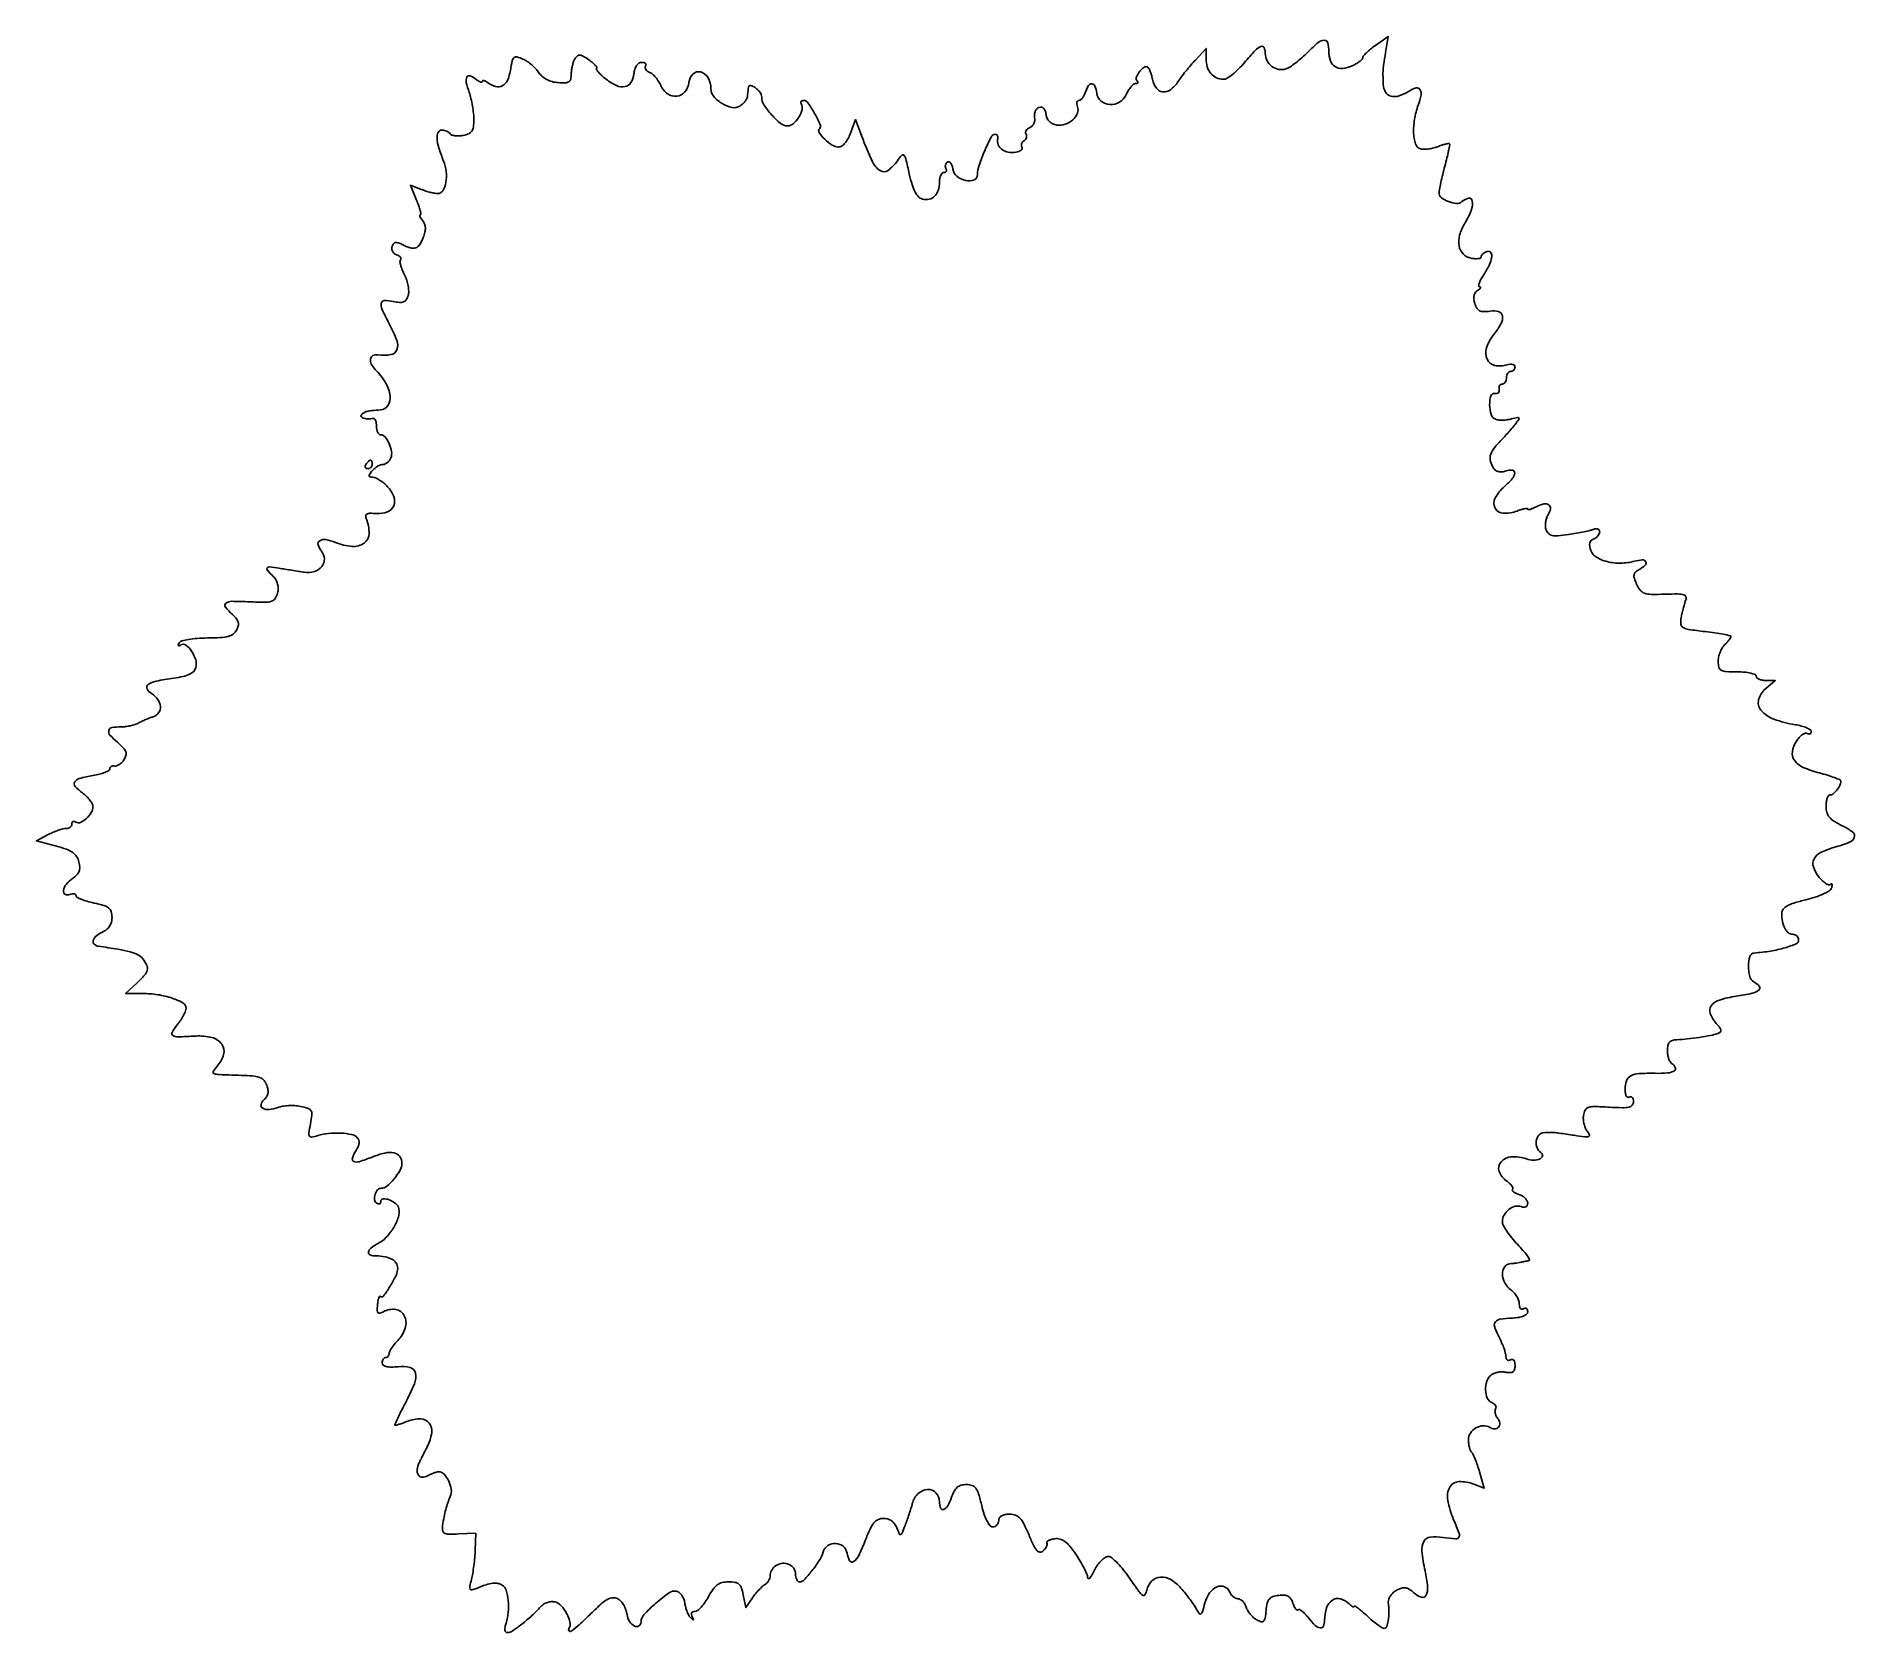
# Model space of a CAD drawing. Extents: x 0 to 429, y 0 to 377.
import ezdxf

# ---------------------------------------------------------------- set-up
doc = ezdxf.new("R2010")
doc.units = 0

msp = doc.modelspace()

# ---------------------------------------------------------------- linework, layer by layer
for points in [[(300.103466, 373.461337, -0.018034), (298.690136, 372.116476, -0.018254), (297.189106, 370.882629, -0.018386), (295.807555, 369.907252, -0.067764), (294.843909, 369.450459, -0.123239), (293.132203, 369.344042, -0.116901), (291.534124, 370.049848, -0.115035), (290.404654, 371.409759, -0.11653), (290, 373.122445, 0.107819), (289.702382, 374.486571, 0.408563), (288.965036, 374.768704, 0.102999), (287.617501, 373.815688, 0.011538), (285.108977, 370.994979, -0.022244), (283.689039, 369.465543, -0.027193), (282.226742, 368.173525, -0.027452), (280.909734, 367.244409, -0.140795), (280.058977, 367, -0.109302), (278.446546, 367.356745, -0.109958), (277.139122, 368.360001, -0.099627), (276.291716, 369.916171, -0.075153), (276, 371.846023), (276, 374.292045), (273.463463, 371.555076, 0.010664), (272.376911, 370.331323, 0.007557), (271.208357, 368.914432, 0.007632), (270.132897, 367.526609, 0.015991), (269.348453, 366.409054, -0.084058), (267.610869, 364.535491, -0.190639), (265.784028, 364.013027, -0.216655), (264.260455, 364.895337, -0.105835), (263.35, 367, 0.022663), (263.065429, 368.149346, 0.033896), (262.705187, 369.11875, 0.036238), (262.325598, 369.820229, 0.255967), (261.997445, 370, 0.178613), (261.070166, 369.657835, 0.064227), (260.111204, 368.5981, 0.068215), (259.503974, 367.40571, 0.287609), (259.675343, 366.657991, -0.088704), (259.850381, 366.406723, -0.233665), (259.844492, 366.193285, -0.203772), (259.665141, 366.047633, -0.070125), (259.327182, 366, 0.175883), (258.861974, 365.831132, 0.042819), (258.273203, 365.246353, 0.038697), (257.673436, 364.416561, 0.030253), (257.152061, 363.434393, -0.14689), (255.567977, 361.625435, -0.152445), (253.273498, 361.021629, -0.1694), (251.215019, 361.845851, -0.180226), (250.180449, 363.75, 0.059792), (249.748402, 365.370705, 0.281564), (249.009788, 365.922839, 0.285821), (248.192, 365.513792, 0.060793), (247.5, 364, -0.038374), (247.190676, 363.234551, -0.048581), (246.786954, 362.5875, -0.056749), (246.354715, 362.140219, -0.174005), (245.963997, 362, 0.196205), (245.668358, 361.879343, 0.144002), (245.493692, 361.566924, 0.095233), (245.477554, 361.09038, 0.05264), (245.628512, 360.525699, -0.194037), (245.602317, 358.976113, -0.11114), (244.496999, 357.433024, -0.09809), (242.693589, 356.370823, -0.120023), (240.75166, 356.180232, -0.071011), (239.782633, 356.461877, -0.08798), (239.008528, 356.991637, -0.089059), (238.47039, 357.749438, -0.074762), (238.187695, 358.694706, 0.050453), (237.96831, 359.582839, 0.111543), (237.59648, 360.169174, 0.155753), (237.098535, 360.424905, 0.133747), (236.510348, 360.365597, 0.118134), (236.015876, 360.026158, 0.082784), (235.650478, 359.454629, 0.075728), (235.46693, 358.743164, 0.073021), (235.5, 358, -0.079711), (235.523282, 357.253253, -0.07815), (235.312601, 356.531203, -0.082879), (234.906394, 355.944104, -0.108864), (234.363965, 355.586172, 0.067616), (233.837278, 355.29746, 0.098182), (233.481423, 354.906637, 0.123213), (233.350013, 354.4783, 0.152685), (233.45293, 354.076161, -0.109301), (233.594917, 353.669392, -0.09981), (233.559005, 353.226253, -0.095232), (233.350206, 352.814912, -0.089643), (233, 352.5, 0.077624), (232.643596, 352.194581, 0.090142), (232.419072, 351.809218, 0.100778), (232.359331, 351.405394, 0.125545), (232.472441, 351.044592, -0.395216), (232.313837, 350.258848, -0.12016), (231.076406, 349.765037, -0.075967), (229.264391, 349.785183, -0.118607), (227.83327, 350.388348, -0.062526), (227.287816, 350.906642, -0.063692), (226.891371, 351.54064, -0.070181), (226.696769, 352.189267, -0.119637), (226.745562, 352.75, 0.071293), (226.833811, 353.22791, 0.114801), (226.756633, 353.632812, 0.145388), (226.528865, 353.90012, 0.145091), (226.191913, 354, 0.281802), (225.255208, 353.426528, 0.014968), (223.693367, 350.127369, 0.022184), (222.373582, 346.702858, 0.081049), (222, 344.413341, -0.309054), (221.177342, 343.209535, -0.15112), (219.234979, 343.069723, -0.112368), (217.133116, 344.089997, -0.190785), (216.178506, 345.764831, 0.043318), (215.987162, 346.591003, 0.083058), (215.67391, 347.192839, 0.138042), (215.296934, 347.479895, 0.236789), (214.912194, 347.445733, 0.097532), (214.595484, 347.151854, 0.097578), (214.413919, 346.75988, 0.098291), (214.395331, 346.330759, 0.100565), (214.542705, 345.930902, -0.090666), (214.681645, 345.57557, -0.169366), (214.637945, 345.273452, -0.176081), (214.418448, 345.071817, -0.098926), (214.059017, 345, 0.204088), (213.654261, 344.827607, 0.083694), (213.311086, 344.324375, 0.063898), (213.077795, 343.580448, 0.044093), (213, 342.7, -0.073736), (212.712827, 340.763285, -0.125125), (211.870561, 339.368841, -0.145504), (210.568691, 338.675285, -0.114571), (208.964123, 338.719633, -0.13953), (208.043034, 339.263092, -0.070091), (207.251221, 340.370983, -0.047053), (206.544742, 342.106749, -0.018086), (205.884009, 344.627696, 0.004061), (205.048014, 348.225931, 0.123265), (204.622327, 349.040217, 0.445496), (204.098644, 349.04315, 0.032326), (203.085558, 347.773735, -0.081256), (200.847214, 345.470412, -0.318874), (198.975581, 345.432627, -0.136869), (197.122487, 347.625696, -0.016625), (194.664604, 353.5), (193.145131, 357.5), (191.97474, 354.25, -0.038621), (191.388402, 352.947067, -0.055032), (190.662019, 351.907822, -0.067239), (189.879486, 351.226256, -0.146604), (189.124416, 351, -0.145704), (187.674679, 351.431629, -0.047549), (185.912097, 352.838888, -0.048929), (184.574338, 354.41359, -0.362719), (184.655888, 355.322555, 0.311589), (184.836381, 356.307235, 0.021955), (183.508102, 358.943486, 0.022938), (181.942965, 361.459469, 0.246952), (180.915303, 362, 0.076762), (180.553136, 361.944069, 0.150206), (180.31523, 361.779688, 0.182232), (180.237626, 361.535302, 0.120355), (180.32357, 361.25, -0.195396), (180.529221, 359.853563, -0.077883), (179.770365, 358.034219, -0.076963), (178.478018, 356.513022, -0.180146), (177.100318, 356, -0.172711), (175.492775, 356.572355, -0.03856), (173.350578, 358.613216, -0.039329), (171.530877, 360.987545, -0.144825), (171, 362.781926, 0.163074), (170.624392, 363.90295, 0.070454), (169.49501, 365.028087, 0.11327), (168.404204, 365.511631, 0.438075), (167.875, 365.122445, 0.000143), (167.818102, 364.610197, 0.000083), (167.75, 363.994545, 0.000083), (167.681909, 363.377129, 0.000139), (167.625, 362.858986, -0.101199), (167.460684, 362.347484, -0.042594), (167.052322, 361.747596, -0.03986), (166.491173, 361.160132, -0.041493), (165.850991, 360.677805, -0.195137), (164.004934, 360.346992, -0.084203), (161.638565, 361.281525, -0.082677), (159.674036, 362.967051, -0.175961), (159, 364.823053, 0.128302), (158.338754, 367.357546, 0.200563), (156.588971, 368.72823, 0.26885), (154.789683, 368.256026, 0.170192), (153.816422, 366.25, -0.146504), (152.871124, 364.047983, -0.191943), (150.962312, 363.017337, -0.182717), (148.79261, 363.561269, -0.134857), (147.191396, 365.479277, 0.035582), (146.63123, 366.507928, 0.033525), (145.920714, 367.468591, 0.035311), (145.173693, 368.232171, 0.090082), (144.514395, 368.63285, -0.063685), (143.980746, 368.919968, -0.094537), (143.61549, 369.303128, -0.121954), (143.47309, 369.718518, -0.161667), (143.564761, 370.104785, 0.152662), (143.651656, 370.44426, 0.191552), (143.51706, 370.737031, 0.130142), (143.157026, 370.934903, 0.061001), (142.625439, 371, 0.155788), (142.004344, 370.801668, 0.092595), (141.459842, 370.237826, 0.071586), (141.047254, 369.36225, 0.045661), (140.816422, 368.258551, -0.110155), (140.109816, 366.224449, -0.210582), (138.711262, 365.263674, -0.156432), (136.703566, 365.512923, -0.058229), (134.25076, 367.017392, -0.016586), (133.231707, 367.875181, -0.028897), (132.454911, 368.660153, -0.030526), (131.957745, 369.298958, -0.396076), (132, 369.571313, 0.384956), (132.044659, 369.826556, 0.044194), (131.660219, 370.332202, 0.035464), (131.010032, 370.952047, 0.019903), (130.141172, 371.613673, 0.01956), (128.835489, 372.454075, 0.11291), (128.058201, 372.701277, 0.194481), (127.469602, 372.518482, 0.080408), (126.906485, 371.88293, 0.055221), (126.569104, 371.191997, 0.026098), (126.283411, 370.240632, 0.025486), (126.08538, 369.203021, 0.032728), (126.015313, 368.234116, -0.056502), (125.872668, 367.047539, -0.193485), (125.433143, 366.425021, -0.138639), (124.574073, 366.160918, -0.024702), (122.877569, 366.206152, -0.049892), (121.506172, 366.449691, -0.051692), (120.227361, 366.958606, -0.054658), (119.147062, 367.683877, -0.072704), (118.363546, 368.567911, 0.044324), (117.658772, 369.460001, 0.027034), (116.684534, 370.385081, 0.026977), (115.610997, 371.203779, 0.042541), (114.60191, 371.771613, 0.03676), (113.184148, 372.295637, 0.259162), (112.493293, 372.136345, 0.158139), (112.056706, 371.379699, 0.012774), (111.630767, 369.092405, -0.065275), (110.924806, 366.717415, -0.168256), (109.718014, 365.428967, -0.198), (108.120755, 365.278738, -0.092961), (106.25, 366.258752, 0.035298), (105.769762, 366.585453, 0.084237), (105.367188, 366.7364, 0.181277), (105.111007, 366.692951, 0.267128), (105, 366.5, -0.34752), (104.865969, 366.33045, -0.141371), (104.552276, 366.3455, -0.063561), (104.06148, 366.586085, -0.027507), (103.475834, 367.020056, 0.079864), (102.130755, 367.814197, 0.385803), (101.370285, 367.525807, 0.174369), (101.210585, 366.271534, 0.02921), (101.88438, 363.901823, -0.025269), (102.312019, 362.441644, -0.015676), (102.672287, 360.691587, -0.015716), (102.919945, 358.937287, -0.027211), (103, 357.467354, -0.031182), (102.893095, 355.754796, -0.118513), (102.517614, 354.759092, -0.143458), (101.776079, 354.147967, -0.05391), (100.476133, 353.750687, -0.034573), (99.470717, 353.629694, -0.043863), (98.536451, 353.664299, -0.0501), (97.795388, 353.83376, -0.174824), (97.417116, 354.134109, 0.10094), (97.105052, 354.465898, 0.052078), (96.605828, 354.745645, 0.048755), (96.010751, 354.935786, 0.053009), (95.406773, 355, 0.290159), (94.557053, 354.46156, 0.125914), (94.292573, 353.091305, 0.061181), (94.711384, 350.81622, 0.021368), (95.845277, 347.680602, -0.071381), (96.474183, 345.188466, -0.071002), (96.378696, 342.61533, -0.090166), (95.65255, 340.678558, -0.263946), (94.456692, 340, -0.047056), (93.775872, 340.064216, -0.014395), (92.765283, 340.286888, -0.014269), (91.642219, 340.602787, -0.015148), (90.56144, 340.976641), (87.99268, 341.953281), (89.445314, 338.476641, -0.013175), (89.961725, 337.142963, -0.023715), (90.303382, 336.021263, -0.022843), (90.47696, 335.176097, -0.460947), (90.326529, 335, 0.404216), (90.206508, 334.884022, 0.107393), (90.258997, 334.595106, 0.051565), (90.49964, 334.151156, 0.023246), (90.899051, 333.621637, -0.082662), (91.355015, 332.839447, -0.081692), (91.535439, 331.948496, -0.066335), (91.434364, 330.895488, -0.033801), (91.046246, 329.621637, -0.051872), (90.188573, 327.920456, -0.172673), (89.213209, 327.166285, -0.160194), (87.930426, 327.168165, -0.043087), (86.03422, 327.981686, 0.039323), (85.135509, 328.37528, 0.127782), (84.49234, 328.426844, 0.172332), (84.019681, 328.159037, 0.087115), (83.663103, 327.564445, 0.112178), (83.579575, 326.984258, 0.100148), (83.748096, 326.398353, 0.094385), (84.143707, 325.896852, 0.087288), (84.70627, 325.55922, -0.044982), (85.268414, 325.283284, -0.086532), (85.644932, 324.953819, -0.142909), (85.780699, 324.628552, -0.228065), (85.683011, 324.349677, 0.22835), (85.539683, 323.939803, 0.034892), (85.701013, 323.064947, 0.033157), (86.056361, 321.986893, 0.023143), (86.591408, 320.823237, -0.040072), (87.122812, 319.556286, -0.035466), (87.471564, 318.168158, -0.037187), (87.603208, 316.867926, -0.083668), (87.464954, 315.88958, -0.066629), (87.00071, 314.904472, -0.158569), (86.380002, 314.399626, -0.117682), (85.448568, 314.274049, -0.028991), (83.913429, 314.519014, 0.057735), (81.865817, 314.726244, 0.360589), (81.122356, 314.091559, 0.153318), (81.318163, 312.619681, 0.013872), (83, 309.261185, -0.031759), (84.788139, 305.346842, -0.180386), (84.806326, 303.095166, -0.274594), (83.407202, 301.949886, -0.068309), (80.325407, 301.908038, 0.145134), (79.161399, 301.713702, 0.240118), (78.575146, 300.935762, 0.165131), (78.761259, 299.727422, 0.076465), (79.71239, 298.430467, -0.062341), (82.127036, 295.32486, -0.102849), (83.20448, 292.193349, -0.174844), (82.697518, 289.924024, -0.239432), (80.926676, 288.875, 0.006698), (78.857428, 288.712889, 0.038238), (77.771251, 288.528656, 0.070259), (77.049749, 288.236502, 0.065184), (76.416667, 287.75, 0.359834), (76.374967, 287.310433, 0.170924), (76.86462, 286.948912, 0.072492), (77.937395, 286.783837, 0.041161), (79.25, 286.881579, -0.258827), (79.536654, 286.776963, -0.083952), (79.779687, 286.377714, -0.059023), (79.945548, 285.757702, -0.035886), (80, 285, 0.046275), (80.071, 284.234497, 0.066223), (80.283415, 283.5875, 0.086308), (80.596247, 283.150844, 0.196715), (80.964816, 283, -0.223826), (82.023068, 282.501286, -0.067573), (82.984361, 280.951058, -0.064658), (83.544299, 279.081419, -0.132838), (83.389425, 277.572442, -0.065001), (83.063924, 276.971237, -0.061733), (82.590043, 276.461905, -0.066384), (82.046229, 276.116737, -0.10867), (81.515456, 276, 0.091984), (80.939227, 275.893088, 0.042726), (80.252432, 275.559375, 0.040397), (79.570227, 275.073934, 0.044747), (79, 274.5, 0.018366), (78.384038, 273.699746, 0.177618), (78.272504, 273.293104, 0.328265), (78.477959, 273.058017, 0.051448), (79.127555, 272.982723, -0.10811), (79.797625, 272.827264, -0.03244), (80.717977, 272.314613, -0.03085), (81.704126, 271.588395, -0.029056), (82.614495, 270.732566, -0.097994), (84.080623, 268.408589, -0.190955), (84.059214, 266.250591, -0.205004), (82.588252, 264.798031, -0.111413), (80.033401, 264.404611, 0.018137), (78.439699, 264.456985, 0.12609), (77.690703, 264.262321, 0.279591), (77.435714, 263.817391, 0.095393), (77.601233, 263.05966, -0.108152), (78.242881, 259.719815, -0.229956), (77.062314, 257.439442, -0.184471), (74.248435, 256.641897, -0.07293), (70.271841, 257.590858, 0.049384), (67.993145, 258.248996, 0.18829), (66.566538, 257.975017, 0.334893), (66.196951, 257.000606, 0.102594), (66.983304, 255.520117, -0.166384), (67.676109, 253.696011, -0.179181), (67.076424, 251.894668, -0.149796), (65.315506, 250.696548, -0.114706), (62.980304, 250.528939, -0.000021), (61.622226, 250.743653, -0.000012), (59.994214, 251.001157, -0.000012), (58.364332, 251.25904, -0.000021), (57, 251.475, 0.010498), (54.725695, 251.786306, 0.271216), (54.178856, 251.545603, 0.352181), (54.20558, 251.019749, 0.014348), (55.600989, 249.541868, -0.067223), (56.230698, 248.715509, -0.066141), (56.622857, 247.74725, -0.064769), (56.753768, 246.691556, -0.060053), (56.61669, 245.608906, -0.08239), (56.05682, 244.321862, -0.175456), (55.203743, 243.675101, -0.078662), (53.652235, 243.449616, -0.008479), (50.015701, 243.557414, 0.010824), (45.79206, 243.662787, 0.162814), (44.414412, 243.207013, 0.422845), (44.298423, 242.308732, 0.040912), (45.967822, 240.529121, -0.038286), (46.886241, 239.560299, -0.106418), (47.308853, 238.728586, -0.124886), (47.317003, 237.879574, -0.063211), (46.932638, 236.874133, -0.110385), (46.128464, 235.940948, -0.093962), (44.95701, 235.371793, -0.053501), (43.119984, 235.079115, -0.012774), (40.023833, 235, 0.017066), (37.645714, 234.918806, 0.026111), (35.598018, 234.670924, 0.026161), (34.018172, 234.309355, 0.18712), (33.404508, 233.845492, 0.029579), (33.164934, 233.401092, 0.280003), (33.187842, 233.195058, 0.34311), (33.367548, 233.148597, 0.036397), (33.777069, 233.362221, -0.307037), (34.974514, 233.311628, -0.087955), (36.318333, 231.890124, -0.074241), (37.26686, 229.841651, -0.136135), (37.293935, 228.016007, -0.128805), (36.791588, 227.122084, -0.088558), (35.844739, 226.437557, -0.057679), (34.343805, 225.916596, -0.020546), (32.106648, 225.514668, 0.015096), (27.9245, 224.810251, 0.103061), (26.0108, 223.995609, 0.379883), (25.774254, 223.01567, 0.131581), (26.853117, 221.859657, -0.097979), (28.322456, 220.480962, -0.138213), (28.93012, 218.801645, -0.173383), (28.517846, 217.316865, -0.165604), (27.25, 216.395617, 0.015807), (26.45461, 216.121616, 0.008828), (25.503986, 215.740796, 0.0088), (24.555435, 215.321426, 0.014122), (23.763569, 214.927002, -0.043605), (22.929873, 214.571364, -0.023208), (21.847812, 214.272307, -0.022924), (20.705733, 214.067553, -0.032901), (19.680236, 214, 0.040929), (17.48463, 213.819969, 0.298767), (16.745223, 213.139004, 0.249876), (17.011334, 212.069446, 0.031852), (18.765809, 210.35611, -0.021375), (20.171083, 209.04013, -0.102536), (20.761094, 208.121852, -0.161176), (20.801462, 207.266098, -0.077552), (20.341109, 206.255019, -0.046613), (19.818298, 205.602138, -0.053169), (19.204309, 205.088974, -0.060767), (18.595385, 204.780763, -0.143989), (18.093058, 204.75, 0.080824), (17.67556, 204.776568, 0.112187), (17.321086, 204.658632, 0.129215), (17.085795, 204.415576, 0.128744), (17, 204.087898, -0.271558), (16.769006, 203.693951, -0.033009), (15.826539, 203.245471, -0.03185), (14.535908, 202.825668, -0.02086), (13.00524, 202.500885, 0.02078), (9.803652, 201.822096, 0.196601), (8.700195, 201.002704, 0.332138), (8.803312, 199.948783, 0.046984), (10.518819, 198.388592, -0.031499), (11.468393, 197.577184, -0.03521), (12.271153, 196.680758, -0.037773), (12.8338, 195.830217, -0.12792), (13, 195.191223, -0.135489), (12.610851, 193.78149, -0.071434), (11.45852, 192.360288, -0.078031), (10.075566, 191.432074, -0.252401), (9.007671, 191.495259, 0.081784), (8.6226, 191.653711, 0.160283), (8.296003, 191.624008, 0.182888), (8.079015, 191.413458, 0.110112), (8, 191.059017, -0.129942), (7.89324, 190.655156, -0.100679), (7.592953, 190.311086, -0.088673), (7.143752, 190.079691, -0.074837), (6.614307, 190, 0.065405), (5.897485, 189.90583, 0.01822), (4.812595, 189.572988, 0.018059), (3.601085, 189.102764, 0.01806), (2.426686, 188.546343), (-0.375241, 187.092685), (4.347757, 185.829475, -0.021046), (6.731421, 185.083159, -0.066274), (8.216239, 184.314163, -0.09592), (9.135838, 183.3645, -0.08323), (9.691555, 182.092808, -0.051736), (9.872293, 180.833298, -0.103809), (9.705307, 179.84709, -0.102821), (9.15429, 179.005194, -0.050094), (8.156176, 178.187703, 0.079158), (6.709239, 176.855535, 0.12536), (6.026821, 175.324397, 0.308615), (6.423364, 174.457088, 0.231425), (7.5, 174.361626, -0.046991), (8.074773, 174.522244, -0.086296), (8.559375, 174.525353, -0.136131), (8.877178, 174.377152, -0.219383), (9, 174.110697, 0.278237), (9.223487, 173.740177, 0.025036), (10.248438, 173.263595, 0.026859), (11.621368, 172.791066, 0.017468), (13.25, 172.387608, -0.018757), (15.570486, 171.806412, -0.097982), (16.734422, 171.203021, -0.154987), (17.308322, 170.345264, -0.070651), (17.5, 168.995527, -0.063931), (17.354019, 167.85849, -0.079724), (16.925707, 166.885006, -0.08028), (16.217215, 166.099375, -0.065927), (15.25, 165.512872, 0.068531), (13.795403, 164.620481, 0.149442), (13.077803, 163.541684, 0.267867), (13.287413, 162.659024, 0.17181), (14.25, 162.165338, -0.007003), (18.964558, 161.464365, -0.028169), (21.806929, 160.834931, -0.047653), (23.624527, 160.131024, -0.110673), (24.75, 159.211237, -0.052363), (25.7096, 157.682517, -0.175195), (25.836421, 156.524156, -0.125371), (25.194378, 155.312466, -0.021675), (23.353977, 153.452251), (20.707955, 151), (24.704754, 151, -0.038178), (28.328625, 150.722888, -0.042986), (31.722452, 149.897546, -0.04666), (34.28298, 148.76105, -0.271333), (35, 147.537034, -0.098783), (34.868918, 146.880024, -0.023602), (34.39118, 145.868002, -0.023349), (33.720754, 144.736602, -0.021227), (32.92742, 143.634859, 0.033915), (31.683436, 141.811498, 0.408122), (31.870093, 141.061973, 0.147481), (33.049449, 140.74963, 0.006642), (37.289295, 140.950056, -0.076687), (41.102224, 140.596146, -0.178821), (43.43446, 139.002191, -0.225633), (43.858931, 136.580737, -0.116843), (42.345012, 133.828741, 0.045902), (41.412624, 132.586391, 0.483013), (41.600288, 132.068829, 0.071454), (42.791866, 131.851567, 0.001461), (48.884646, 131.639669, -0.020445), (51.172233, 131.473004, -0.076684), (52.557206, 131.094647, -0.116409), (53.448873, 130.414654, -0.083408), (54.075335, 129.323221, -0.050667), (54.347235, 128.273235, -0.087582), (54.326934, 127.37407, -0.096674), (54.007575, 126.597238, -0.073954), (53.393355, 125.911493, 0.163874), (52.703927, 124.79507, 0.332787), (53.096809, 123.901332, 0.154576), (54.619184, 123.581007, 0.066092), (56.666097, 124.06315, -0.050992), (57.776818, 124.360322, -0.026701), (59.201376, 124.512096, -0.026259), (60.693031, 124.512461, -0.036299), (62.020643, 124.345871, -0.028603), (63.798293, 123.883267, -0.187044), (64.501395, 123.312842, -0.158427), (64.699189, 122.362252, -0.01909), (64.381031, 120.217533, 0.009851), (64.00936, 117.995665, 0.177236), (64.153878, 117.299862, 0.310278), (64.668975, 117.073862, 0.027941), (66.109959, 117.432802, -0.050145), (68.665901, 117.950348, -0.038043), (71.526855, 118.017677, -0.037896), (74.072, 117.689392, -0.146374), (75.458651, 116.941349, -0.120754), (75.801211, 116.376366, -0.101163), (75.873507, 115.677413, -0.076449), (75.659328, 114.84271, -0.038637), (75.155671, 113.877662, 0.052185), (74.283767, 112.090841, 0.404317), (74.626989, 111.319679, 0.175582), (75.928557, 111.272823, 0.017245), (78.928804, 112.354836, -0.03758), (81.976081, 113.315816, -0.108983), (84.173501, 113.344937, -0.188568), (85.486951, 112.490744, -0.156617), (86, 110.893011, -0.130106), (85.567987, 109.260874, -0.043887), (84.156335, 107.220461, -0.042946), (82.455453, 105.496946, -0.178399), (81.106989, 105, 0.222953), (80.259176, 104.602181, 0.100467), (79.663798, 103.494178, 0.101539), (79.551053, 102.250797, 0.230261), (80.043674, 101.473008, 0.077687), (80.409314, 101.319059, 0.155374), (80.719079, 101.33917, 0.185691), (80.924373, 101.52674, 0.116341), (81, 101.847363, -0.390167), (81.576171, 102.473325, -0.115869), (82.983398, 102.263639, -0.079064), (84.540526, 101.337796, -0.163859), (85.273229, 100.147375, -0.137983), (85.180721, 98.194177, -0.054764), (84.048883, 95.732623, -0.053175), (82.308897, 93.427789, -0.081807), (80.330683, 91.909384, 0.038771), (78.639505, 90.828015, 0.198435), (78.085112, 89.887463, 0.363297), (78.494973, 89.228036, 0.079604), (79.918213, 89, -0.045072), (82.02066, 88.810091, -0.08333), (83.62956, 88.229276, -0.114293), (84.632138, 87.31325, -0.152898), (84.993411, 86.143011, -0.110046), (84.601261, 84.415503, -0.026833), (83.202259, 81.830635, -0.021864), (81.629689, 79.499433, -0.458324), (80.888901, 79.444432, 0.467841), (80.697337, 79.427186, 0.072459), (80.502907, 79.035902, 0.039787), (80.333396, 78.334008, 0.018717), (80.221609, 77.406961, 0.020745), (80.167741, 76.096758, 0.185444), (80.370817, 75.568666, 0.297098), (80.806433, 75.453075, 0.048036), (81.649467, 75.823708, -0.165435), (84.531085, 76.354941, -0.247042), (86.557739, 74.877344, -0.191602), (86.7854, 71.957683, -0.121746), (85, 69, 0.022886), (84.234415, 68.160928, 0.026473), (83.5875, 67.29375, 0.026952), (83.125512, 66.512642, 0.120635), (83, 66, -0.081935), (82.93699, 65.618067, -0.092192), (82.755208, 65.29375, -0.100665), (82.484511, 65.076898, -0.119248), (82.166667, 65, 0.149368), (81.848868, 64.902896, 0.098712), (81.578125, 64.629719, 0.082021), (81.395551, 64.221392, 0.064285), (81.333333, 63.739468, 0.224307), (81.582285, 63.212455, 0.113274), (82.25461, 62.87718, 0.062007), (83.399713, 62.747059, 0.021095), (85.074802, 62.835743, -0.086096), (87.942905, 62.615354, -0.28818), (89.186742, 61.309766, -0.148894), (88.943295, 58.770788, -0.02436), (86.815443, 54.25, 0.005893), (85.775135, 52.236267, 0.01032), (84.968431, 50.542188, 0.004802), (84.353112, 49.142479, 0.538333), (84.447095, 49, 0.074189), (84.722205, 49.041046, 0.004787), (85.496578, 49.28551, 0.006904), (86.416205, 49.599654, 0.005085), (87.426216, 49.971948, -0.095211), (90.459441, 50.50347, -0.229383), (92.442706, 49.502665, -0.204327), (93.029342, 47.199302, -0.078323), (92, 43.986431, 0.000573), (91.551171, 43.092316, 0.000357), (91.026959, 42.043168, 0.000358), (90.511543, 41.007927, 0.00065), (90.091774, 40.160523, 0.083368), (89.59791, 38.519203, 0.171795), (89.879455, 37.225843, 0.251267), (90.789405, 36.700185, 0.14996), (92.026393, 37.037474, -0.031362), (92.679667, 37.395373, -0.02494), (93.42398, 37.700127, -0.025575), (94.144653, 37.913311, -0.056025), (94.714816, 37.984687, -0.212679), (95.956983, 37.449952, -0.077344), (97.049253, 35.821419, -0.073155), (97.64695, 33.821163, -0.139653), (97.425963, 32.171859, 0.018927), (96.83172, 30.652652, 0.019059), (96.355591, 29.096357, 0.017178), (95.961228, 27.36877, 0.010773), (95.613517, 25.32514, 0.067225), (95.598362, 24.135319, 0.245478), (96.012888, 23.533226, 0.120138), (97.000515, 23.283903, 0.012683), (99.395762, 23.32514), (103.5, 23.5), (103.330754, 19.5, -0.012599), (103.212853, 17.755554, -0.009116), (102.997188, 15.81909, -0.009218), (102.724659, 13.985878, -0.019759), (102.432877, 12.586265, 0.011977), (102.050255, 10.883936, 0.17626), (102.141562, 10.287073, 0.340315), (102.551459, 10.106957, 0.036679), (103.602123, 10.449719, -0.015853), (105.888267, 11.302328, -0.049886), (107.482235, 11.668115, -0.076815), (108.693474, 11.634866, -0.100755), (109.718059, 11.223727, -0.177864), (110.621266, 10.001248, -0.046503), (111.092804, 7.566883, -0.045378), (111.11436, 4.767088, -0.058619), (110.603866, 2.25, 0.033431), (110.364819, 1.315236, 0.081505), (110.35002, 0.606526, 0.144879), (110.549664, 0.170669, 0.216677), (110.925006, 0, 0.150984), (112.052391, 0.348376, 0.015761), (114.314261, 2.000759, 0.020142), (116.713019, 4.032414, 0.024581), (118.778518, 6.126023, -0.071397), (119.488298, 6.722355, -0.060324), (120.378068, 7.136581, -0.061473), (121.322493, 7.320573, -0.081529), (122.19281, 7.239328, -0.146564), (123.655616, 6.348836, -0.064458), (124.955863, 4.465176, -0.065796), (125.701048, 2.385262, -0.193928), (125.448137, 0.916084, 0.323371), (125.486109, 0.389178, 0.386478), (125.960642, 0.324362, 0.035052), (127.838738, 1.818163, 0.00907), (130.642821, 4.484023, -0.011733), (133.107282, 6.802146, -0.057552), (134.664323, 7.905214, -0.114147), (135.874407, 8.245434, -0.135359), (137.029135, 7.984407, -0.089864), (137.756271, 7.407568, -0.049439), (138.420144, 6.481787, -0.047134), (138.92636, 5.375422, -0.055146), (139.183541, 4.250384, 0.112344), (139.756606, 2.621581, 0.133899), (140.952699, 1.523889, 0.273676), (141.991406, 1.584158, 0.249642), (142.5, 2.539321, -0.191125), (143.171507, 4.231868, -0.024874), (146.025095, 6.975011, -0.024424), (149.132647, 9.422307, -0.204398), (150.841468, 9.795493, -0.123371), (151.500732, 9.490159, -0.068578), (152.111117, 8.840997, -0.061724), (152.583118, 7.965362, -0.059439), (152.834676, 6.989784, 0.032372), (153.040995, 5.963228, 0.029419), (153.383012, 4.937624, 0.03065), (153.799841, 4.05676, 0.078211), (154.23138, 3.5, 0.009383), (154.721041, 3.055974, 0.345215), (154.862493, 3.048472, 0.374514), (154.894933, 3.179737, 0.00989), (154.587687, 3.75, -0.078733), (154.40259, 4.246529, -0.167516), (154.455979, 4.647816, -0.182975), (154.738197, 4.907913, -0.095964), (155.213579, 5, 0.171058), (155.849031, 5.223952, 0.037495), (156.707713, 6.028125, 0.034921), (157.610764, 7.160053, 0.027403), (158.430067, 8.5, -0.029398), (159.509074, 10.248981, -0.081291), (160.516938, 11.28053, -0.099521), (161.672457, 11.819448, -0.059573), (163.182471, 12, -0.042884), (164.712186, 11.868556, -0.137468), (165.627226, 11.432557, -0.128879), (166.216221, 10.565258, -0.035722), (166.656852, 8.965739), (167.263704, 5.931478), (168.821497, 8.215739, -0.019981), (169.514077, 9.148908, -0.017682), (170.306605, 10.063907, -0.018036), (171.079557, 10.837126, -0.050431), (171.689645, 11.29969, 0.062051), (172.19087, 11.698333, 0.0516), (172.615083, 12.23175, 0.053677), (172.903816, 12.812339, 0.088793), (173, 13.34969, -0.122161), (173.335319, 14.701652, -0.116576), (174.267184, 15.767694, -0.112432), (175.608553, 16.329178, -0.107482), (177.084328, 16.267697, -0.085826), (177.816302, 15.934642, -0.074064), (178.437271, 15.360655, -0.075278), (178.855813, 14.640659, -0.094352), (179, 13.883369, 0.047273), (179.068303, 13.162552, 0.067256), (179.27243, 12.55324, 0.087409), (179.573206, 12.142398, 0.193481), (179.92742, 12, 0.205768), (181.028828, 12.47331, 0.022535), (182.873105, 14.601754, 0.028123), (184.580416, 17.030573, 0.062364), (185.526172, 19.082462, -0.174153), (186.66344, 20.571716, -0.159456), (188.535057, 21.064638, -0.16369), (190.30048, 20.352878, -0.182481), (191.180449, 18.75, 0.093868), (191.782614, 16.981996, 0.44267), (192.70838, 16.773172, 0.128957), (193.935449, 18.222131, 0.01938), (195.457949, 21.75, -0.015412), (196.601723, 24.459171, -0.064568), (197.538089, 25.955139, -0.112397), (198.533529, 26.725663, -0.109146), (199.775303, 27, -0.073513), (200.796793, 26.848998, -0.081715), (201.690844, 26.40983, -0.079904), (202.412126, 25.697537, -0.066411), (202.929241, 24.75, 0.01007), (203.524314, 23.290235, 0.374801), (203.823563, 23.147015, 0.230369), (204.131698, 23.419266, 0.005202), (204.889034, 25.294103, 0.008657), (205.352665, 26.540233, 0.005823), (205.840801, 27.978332, 0.005865), (206.280809, 29.381587, 0.011555), (206.591431, 30.508268, -0.140539), (207.93414, 32.82558, -0.176544), (210.187951, 33.823718, -0.224644), (212.166111, 33.04613, -0.190846), (213, 30.940983, 0.087456), (213.266248, 29.430437, 0.416213), (213.983104, 29.099019, 0.182739), (214.944584, 29.937626, 0.039179), (215.850155, 32, -0.039187), (216.479233, 33.432613, -0.092715), (217.206535, 34.337546, -0.109134), (218.130297, 34.832039, -0.068628), (219.34824, 35, -0.083608), (220.693216, 34.773515, -0.152755), (221.579522, 34.117988, -0.084604), (222.249742, 32.772015, -0.014438), (223, 30, 0.020894), (223.586513, 27.938852, 0.040138), (224.253966, 26.356845, 0.051891), (224.944557, 25.310026, 0.224654), (225.599741, 25, 0.106293), (226.133997, 25.114874, 0.099373), (226.588674, 25.440625, 0.096081), (226.893471, 25.927382, 0.092228), (227, 26.5, -0.141793), (227.180523, 27.123774, -0.119713), (227.675903, 27.603253, -0.087706), (228.481355, 27.902602, -0.045248), (229.555419, 28, -0.085316), (230.958986, 27.75875, -0.120478), (232.015717, 27.06605, -0.073045), (232.97226, 25.682548, -0.016309), (234.163263, 23.061315, 0.011619), (235.281687, 20.537238, 0.071933), (236.061506, 19.357199, 0.2075), (236.76249, 19.032291, 0.195034), (237.502884, 19.311315, 0.041861), (237.965305, 19.816236, 0.054697), (238.291566, 20.350135, 0.066163), (238.444631, 20.832759, 0.181555), (238.380209, 21.178506, -0.319527), (238.401556, 21.462087, -0.095963), (238.756032, 21.752139, -0.057955), (239.395743, 22.006649, -0.030475), (240.235169, 22.178506, -0.101014), (241.463224, 22.10432, -0.093503), (242.601912, 21.556874, -0.062971), (243.795141, 20.421896, -0.021365), (245.231803, 18.5, -0.015301), (246.280639, 16.858587, -0.017761), (247.173173, 15.234375, -0.016997), (247.827271, 13.819228, -0.093185), (248.004573, 13, 0.35928), (248.188944, 12.788571, 0.250212), (248.504133, 12.895312, 0.056359), (249.026945, 13.595596, 0.017677), (249.647673, 14.75, -0.037627), (250.380654, 15.991807, -0.044385), (251.256552, 17.037738, -0.049953), (252.139036, 17.758855, -0.15143), (252.874903, 17.974215, -0.169645), (253.708193, 17.668191, -0.025503), (255.044376, 16.450477, -0.026206), (256.52748, 14.787733, -0.019926), (257.97829, 12.823233, 0.004901), (260.146363, 9.695048, 0.089001), (261.008948, 8.846157, 0.430474), (261.566618, 8.966847, 0.078371), (262.014765, 10.062544, -0.137737), (263.200907, 12.205284, -0.185203), (265.203204, 13.112004, -0.147788), (267.667883, 12.523215, -0.082747), (270.059034, 10.537355, -0.010322), (271.142468, 9.229889, -0.008892), (272.227543, 7.812987, -0.008985), (273.166047, 6.492221, -0.025459), (273.755694, 5.528131, 0.029193), (274.410014, 4.476023, 0.424998), (274.799881, 4.416178, 0.161024), (275.149252, 4.926782, 0.007103), (275.723023, 7.028131, -0.093741), (276.830313, 9.384562, -0.135076), (278.617617, 10.818259, -0.202998), (280.384801, 10.830585, -0.205525), (281.61146, 9.570137, 0.067786), (281.940783, 8.969844, 0.062643), (282.42639, 8.461228, 0.066663), (282.987826, 8.116787, 0.104669), (283.539601, 8, -0.131105), (284.093752, 7.852155, -0.06864), (284.662387, 7.412188, -0.060828), (285.158813, 6.76418, -0.056278), (285.500337, 5.998939, 0.058798), (285.880025, 5.159539, 0.038283), (286.497852, 4.291891, 0.038238), (287.24218, 3.526962, 0.057868), (288.004275, 2.997712, 0.053764), (289.03318, 2.582007, 0.276075), (289.603301, 2.735004, 0.153469), (289.951454, 3.428405, 0.016163), (290.18655, 5.248774, -0.032198), (290.463918, 6.962196, -0.118494), (290.948516, 7.938458, -0.139301), (291.774984, 8.500651, -0.051387), (293.16416, 8.808139, -0.043863), (294.477869, 8.844248, -0.110397), (295.392766, 8.581071, -0.125721), (296.03689, 7.980853, -0.065897), (296.505466, 6.982779, 0.028992), (296.803843, 6.202636, 0.057572), (297.142751, 5.635045, 0.100986), (297.464095, 5.355354, 0.337036), (297.724061, 5.390728, -0.325746), (298.057083, 5.442963, -0.046408), (298.676283, 5.048712, -0.038252), (299.422665, 4.372393, -0.022909), (300.205335, 3.466088, 0.031572), (301.797415, 1.685775, 0.160006), (302.974379, 1.101606, 0.342499), (303.721978, 1.526249, 0.09889), (304, 2.918213, -0.079738), (304.470356, 5.848852, -0.167211), (305.849192, 7.664, -0.21713), (307.768204, 7.977991, -0.130727), (309.8, 6.8, 0.023653), (310.261353, 6.380347, 0.057053), (310.6475, 6.129105, 0.139194), (310.892046, 6.08303, 0.387983), (311, 6.20121, -0.590078), (311.158496, 6.288748, -0.018968), (311.912316, 5.773584, -0.018763), (312.913664, 4.972156, -0.009722), (314.105755, 3.90121, 0.0133), (315.3605, 2.790097, 0.017666), (316.561879, 1.85223, 0.015077), (317.596476, 1.148434, 0.142759), (318.105755, 1, 0.315307), (318.675724, 1.399109, 0.048923), (319.03775, 2.809444, 0.039579), (319.186471, 4.805075, 0.023538), (319.062987, 7.186897, -0.113578), (319.156415, 7.916726, -0.063632), (319.572076, 8.713967, -0.05843), (320.226926, 9.453979, -0.059634), (321.031019, 10.016601, -0.045303), (322.208939, 10.515802, -0.115422), (323.128085, 10.589937, -0.109045), (324.016852, 10.248712, -0.037957), (325.106816, 9.403333, 0.101639), (326.865266, 8.36597, 0.374241), (327.967484, 8.813652, 0.144462), (328.333041, 10.801783, 0.025404), (327.736656, 14.596256, -0.023203), (326.984854, 19.246111, -0.152998), (327.423958, 21.532448, -0.246684), (328.946014, 22.559722, -0.064601), (331.987845, 22.501813, 0.012591), (334.976232, 22.13275, 0.28875), (335.713326, 22.502094, 0.230417), (335.795356, 23.399574, 0.0085), (334.5, 26.654243, -0.051411), (333.094696, 31.311672, -0.177295), (333.591077, 34.375269, -0.260727), (335.715509, 35.675215, -0.100928), (339.240844, 35.098531), (341.745851, 34.146129), (340.605962, 38.006695, 0.011283), (340.115817, 39.538556, 0.013728), (339.585586, 40.948549, 0.012302), (339.081694, 42.102373, 0.087483), (338.733036, 42.600297, -0.104593), (338.450482, 43.03443, -0.032215), (338.215329, 43.783625, -0.030657), (338.054017, 44.67806, -0.029293), (338, 45.599279, -0.14865), (338.471569, 47.150398, -0.113792), (339.77078, 48.370254, -0.115525), (341.4557, 48.886419, -0.156461), (342.991051, 48.505531, 0.132911), (344.155186, 48.159023, 0.209864), (345.104162, 48.547657, 0.224889), (345.419003, 49.479087, 0.145072), (344.962468, 50.545223, -0.054967), (344.571696, 51.13791, -0.059369), (344.3316, 51.786622, -0.066953), (344.269597, 52.391347, -0.131256), (344.408167, 52.85141, 0.152884), (344.511047, 53.254058, 0.12319), (344.379098, 53.68303, 0.0981), (344.022252, 54.074527, 0.067524), (343.494256, 54.36383, -0.206847), (342.449782, 55.385475, -0.090822), (342.043354, 57.317323, -0.084531), (342.342371, 59.402237, -0.142698), (343.324097, 60.854014, -0.080924), (343.98914, 61.244772, -0.044498), (344.898412, 61.507021, -0.042882), (345.893712, 61.613065, -0.05272), (346.824097, 61.533876, 0.04596), (347.884247, 61.429221, 0.160191), (348.530568, 61.637067, 0.177995), (348.887139, 62.169991, 0.059413), (349, 63.116435, 0.049407), (348.928344, 63.839828, 0.107506), (348.70625, 64.348517, 0.183796), (348.378232, 64.564088, 0.195291), (348, 64.5, -0.087892), (347.608719, 64.344515, -0.145127), (347.257031, 64.3746, -0.159591), (347.000894, 64.586038, -0.112143), (346.875, 64.940983, 0.021703), (346.680669, 66.138401, 0.033074), (346.399429, 67.15297, 0.023388), (345.918659, 68.345215, 0.005764), (345.016201, 70.254226, -0.035893), (344.1584, 72.393351, -0.25625), (344.36386, 73.449788, -0.18895), (345.445148, 74.045433, -0.019589), (348.392779, 74.31393, 0.028673), (349.879754, 74.476647, 0.05682), (351.018475, 74.803895, 0.08268), (351.745988, 75.258332, 0.214199), (351.995516, 75.809017, 0.082098), (351.922097, 76.262794, 0.161331), (351.704933, 76.551963, 0.183249), (351.380483, 76.632833, 0.109275), (351, 76.5, -0.174381), (350.621363, 76.419975, -0.189019), (350.29375, 76.603502, -0.117799), (350.072077, 77.06005, -0.054428), (350, 77.720224, 0.088986), (349.854879, 78.529181, 0.048183), (349.4125, 79.441939, 0.045947), (348.765155, 80.312442, 0.053807), (348, 81, -0.113584), (346.587092, 82.610704, -0.113803), (346.02167, 84.675852, -0.15203), (346.475966, 86.375811, -0.234431), (347.75, 87.152314, 0.007097), (348.493307, 87.227654, 0.005941), (349.279687, 87.328135, 0.006002), (349.996432, 87.437175, 0.016329), (350.5, 87.536965, -0.005743), (350.942175, 87.634359, -0.00396), (351.445062, 87.734936, -0.003992), (351.930343, 87.82399, -0.00814), (352.312978, 87.88465, 0.528674), (352.436012, 88.134732, 0.025365), (351.843068, 89.067679, 0.023241), (350.877969, 90.302628, 0.012198), (349.571652, 91.75, -0.019773), (348.210308, 93.305065, -0.023598), (347.058877, 94.876532, -0.023295), (346.226524, 96.269599, -0.12227), (346.008674, 97.127555, -0.130582), (346.405282, 98.652987, -0.098115), (347.540097, 99.974162, -0.102487), (349.045158, 100.722222, -0.157128), (350.487265, 100.64326, 0.072592), (351.100809, 100.505107, 0.144405), (351.583674, 100.608167, 0.166281), (351.889969, 100.940838, 0.104022), (352, 101.463997, 0.129097), (351.846441, 102.048828, 0.069005), (351.390363, 102.647105, 0.061382), (350.718263, 103.167709, 0.057341), (349.924639, 103.523918, -0.031415), (349.168834, 103.81719, -0.062801), (348.62606, 104.156264, -0.112089), (348.371313, 104.481989, -0.316439), (348.418278, 104.751611, 0.287537), (348.491527, 105.071016, 0.073301), (348.234502, 105.563659, 0.052178), (347.716588, 106.140669, 0.031021), (346.993639, 106.717009, -0.154025), (345.253651, 108.986305, -0.277154), (345.686999, 111.212597, -0.196), (348.20515, 112.431247, -0.104868), (351.680229, 111.922587, 0.087765), (353.35903, 111.618429, 0.10528), (354.927782, 111.945649, 0.260578), (355.46954, 112.664913, 0.296496), (355.106763, 113.434017, -0.168239), (354.202506, 114.543434, -0.122347), (354.031089, 116.138997, -0.134205), (354.622696, 117.525596, -0.21135), (355.75, 118.118421, -0.009306), (357.210946, 118.19, -0.028763), (358.198353, 118.163171, -0.014727), (359.459076, 118.018664, -0.001061), (362.935489, 117.508543, 0.006228), (365.514605, 117.157277, 0.097229), (366.39916, 117.220135, 0.453629), (366.580362, 117.5912, 0.073948), (366.108725, 118.368994, -0.071517), (365.648858, 119.11917, -0.041859), (365.313246, 120.120251, -0.040928), (365.141095, 121.20076, -0.054306), (365.173236, 122.194958, -0.082614), (365.576109, 123.471626, -0.199755), (366.314874, 124.101428, -0.084935), (367.745244, 124.306158, -0.008269), (371.25, 124.152425, 0.009206), (374.387442, 124.020689, 0.061927), (375.934708, 124.176158, 0.163104), (376.701189, 124.643144, 0.176869), (377, 125.461442, 0.06147), (376.927235, 126.051085, 0.13097), (376.70625, 126.449863, 0.191588), (376.379251, 126.598141, 0.151316), (376, 126.5, -0.248314), (375.616153, 126.474324, -0.167127), (375.288197, 126.780573, -0.085479), (375.069023, 127.446685, -0.03685), (375, 128.381966, -0.085279), (375.343644, 130.382137, -0.188099), (376.340247, 131.536594, -0.10817), (378.303847, 132.082778, -0.019583), (382.111824, 132.146128, 0.025243), (385.039909, 132.227988, 0.117017), (386.639829, 132.742957, 0.389871), (386.872294, 133.542545, 0.140072), (386, 134.5, -0.130646), (385.615492, 134.906663, -0.045439), (385.29375, 135.653525, -0.041396), (385.073842, 136.57934, -0.037634), (385, 137.559017, -0.049218), (385.116613, 138.74081, -0.133665), (385.488862, 139.487509, -0.142995), (386.169569, 139.912868, -0.05955), (387.25, 140.082231, 0.017734), (389.690549, 140.258242, 0.010964), (392.543002, 140.629381, 0.010482), (395.206154, 141.092767, 0.036685), (396.886119, 141.551518, 0.085906), (397.495661, 141.893512, 0.262857), (397.662653, 142.318975, 0.130607), (397.408609, 142.92017, 0.019006), (396.548466, 143.946445, -0.090877), (395.113154, 146.265024, -0.257094), (395.352084, 148.089216, -0.161559), (397.288307, 149.462521, -0.036817), (401.261989, 150.363512, 0.015235), (405.013391, 151.045519, 0.120237), (406.593646, 151.808147, 0.409491), (406.687965, 152.707269, 0.097252), (405.417732, 153.786101, -0.206215), (404.441796, 155.059642, -0.064904), (404.154283, 157.495117, -0.06977), (404.501721, 159.771884, -0.310819), (405.5, 160.574778, 0.021818), (409.376304, 161.035369, 0.029962), (412.800024, 161.807464, 0.028319), (415.407758, 162.725024, 0.302731), (416, 163.613544, 0.099521), (415.89363, 164.142659, 0.098057), (415.590803, 164.592728, 0.09783), (415.138625, 164.894179, 0.098557), (414.606989, 165, -0.174372), (413.579405, 165.369602, -0.099546), (412.738089, 166.406134, -0.074387), (412.183912, 167.998694, -0.046627), (412, 169.966578, -0.167598), (412.32238, 170.901329, -0.099732), (413.226564, 171.675006, -0.054053), (414.887689, 172.379208, -0.01425), (417.677783, 173.134791, 0.020228), (419.946202, 173.778299, 0.029992), (421.866982, 174.538448, 0.031857), (423.295712, 175.319888, 0.17928), (423.814688, 176, 0.029926), (423.944242, 176.535915, 0.139528), (423.912855, 176.849024, 0.386082), (423.755745, 176.926223, 0.117835), (423.50415, 176.783912, -0.276667), (423.065534, 176.690641, -0.064606), (422.362665, 177.038298, -0.048793), (421.534808, 177.715844, -0.030232), (420.699042, 178.655477, -0.08782), (419.495808, 180.904125, -0.203208), (419.654914, 182.775389, -0.15596), (421.213566, 184.303763, -0.048193), (424.316312, 185.50667, 0.022992), (427.997689, 186.724656, 0.210753), (429.166726, 187.883261, 0.33941), (428.809776, 189.124759, 0.045553), (426.329609, 190.629609, -0.025223), (424.381583, 191.705897, -0.081055), (423.268182, 192.676441, -0.107565), (422.694098, 193.785156, -0.065964), (422.5, 195.25, -0.030706), (422.564395, 196.297583, -0.049782), (422.760908, 197.167098, -0.066641), (423.047245, 197.752614, -0.276419), (423.388197, 197.91459, 0.199269), (424.121821, 198.139533, 0.051234), (425.009564, 199.041387, 0.051332), (425.735409, 200.167449, 0.112143), (425.984687, 201.157588, 0.302383), (425.7868, 201.470435, 0.012568), (424.504285, 202.004197, 0.018133), (422.868237, 202.570044, 0.011458), (420.923517, 203.11624, -0.040473), (417.092099, 204.436276, -0.132911), (415.024391, 206.098005, -0.198322), (414.528689, 208.141371, -0.107023), (415.47286, 210.598923, -0.036256), (416.161203, 211.499674, -0.054045), (416.894302, 212.166122, -0.06991), (417.561139, 212.522005, -0.229984), (418.043932, 212.472848, 0.082719), (418.40924, 212.323322, 0.161338), (418.719155, 212.353313, 0.18221), (418.92517, 212.555838, 0.108795), (419, 212.89567, 0.254744), (418.765663, 213.325767, 0.041639), (417.898438, 213.788125, 0.037139), (416.686619, 214.206368, 0.024803), (415.25, 214.510314, -0.047062), (410.118735, 215.836705, -0.132871), (407.112277, 217.943368, -0.241983), (406.552555, 220.439804, -0.156698), (408.171622, 222.992972), (410.5, 224.933461), (408.25, 224.966731, -0.042464), (407.388634, 225.052863, -0.061568), (406.660937, 225.283977, -0.080302), (406.167248, 225.615076, -0.207861), (406, 226, 0.31052), (405.732972, 226.388512, 0.036969), (404.678125, 226.70625, 0.033738), (403.224757, 226.927717, 0.020945), (401.5, 227, -0.012825), (398.844254, 227.068133, -0.111354), (397.713235, 227.384921, -0.208769), (397.171718, 228.076522, -0.063249), (397, 229.428571, -0.052818), (397.110152, 230.468414, -0.038434), (397.440625, 231.584375, -0.039096), (397.925261, 232.60614, -0.066186), (398.5, 233.357143, 0.014603), (399.07445, 233.966166, 0.019255), (399.559375, 234.555533, 0.01697), (399.920832, 235.066101, 0.146562), (400, 235.330385, 0.353074), (399.830972, 235.539911, 0.005461), (398.20888, 235.872493, 0.011764), (396.240311, 236.205916, 0.007177), (393.902571, 236.511308, -0.007018), (390.022465, 237.016932, -0.098317), (388.701946, 237.483487, -0.241831), (388.19452, 238.291729, -0.064358), (388.261142, 239.859495, -0.012549), (388.484128, 240.981961, -0.010236), (388.777298, 242.171334, -0.010376), (389.092436, 243.255426, -0.026516), (389.377931, 244.021644, 0.199309), (389.389948, 244.762155, 0.23666), (388.873646, 245.223081, 0.066474), (387.494107, 245.405222, 0.008264), (384.461942, 245.35061, -0.01154), (381.16855, 245.312878, -0.080476), (379.587977, 245.587821, -0.14132), (378.591337, 246.289769, -0.062299), (377.738348, 247.674919, -0.025987), (377.194476, 249.054333, -0.121301), (377.124869, 249.899474, -0.165995), (377.46295, 250.536013, -0.060917), (378.295766, 251.145643, 0.052172), (379.762618, 252.18061, 0.346982), (379.915643, 253.002284, 0.298043), (379.11782, 253.446077, 0.04653), (377.25, 253.135669, -0.059917), (373.972732, 252.680567, -0.06476), (370.769605, 253.037738, -0.075547), (368.23029, 254.085087, -0.170711), (366.922887, 255.667139, -0.040613), (366.63796, 256.691527, -0.105717), (366.653601, 257.452574, -0.14261), (366.96443, 258.002428, -0.101994), (367.562876, 258.385754, 0.063774), (368.112358, 258.681517, 0.061298), (368.577845, 259.109632, 0.066219), (368.893413, 259.599255, 0.110512), (369, 260.075604, 0.13745), (368.890492, 260.466434, 0.152411), (368.596931, 260.724908, 0.122794), (368.152362, 260.803543, 0.074415), (367.627849, 260.687434, -0.035048), (366.824895, 260.442268, -0.006372), (365.302721, 260.112211, -0.006833), (363.507354, 259.77229, -0.006151), (361.639372, 259.468629, -0.013434), (359.124846, 259.160367, -0.073025), (357.757432, 259.229718, -0.14274), (356.923327, 259.663993, -0.110647), (356.353702, 260.52065, -0.076963), (356.180606, 261.321818, -0.047454), (356.215073, 262.287518, -0.046386), (356.435925, 263.260432, -0.060655), (356.821701, 264.086105, 0.097009), (357.374888, 265.534499, 0.293006), (356.983238, 266.464374, 0.212806), (355.78957, 266.684976, 0.063784), (354.020667, 266.01106, -0.018557), (353.245255, 265.632386, -0.03546), (352.593571, 265.397242, -0.04947), (352.134755, 265.315391, -0.437152), (352, 265.440065, 0.423517), (351.852951, 265.582531, 0.035488), (351.268176, 265.52232, 0.030564), (350.464352, 265.330155, 0.01689), (349.508684, 265.003302, -0.100845), (346.234545, 264.467154, -0.269842), (344.312528, 265.687821, -0.246938), (344.327762, 268.087022, -0.091393), (346.5, 270.813051, 0.032911), (348.345564, 272.644278, 0.15651), (348.934865, 273.989099, 0.418538), (348.406309, 274.629157, 0.099094), (346.875154, 274.460375, -0.053604), (345.927993, 274.268153, -0.079658), (345.085186, 274.32374, -0.092603), (344.39512, 274.623267, -0.103321), (343.890467, 275.142988, -0.070889), (343.196541, 276.683459, -0.126086), (343.153888, 278.065533, -0.102019), (343.79851, 279.4962, -0.03621), (345.25, 281.222777, 0.006518), (346.221099, 282.247763, 0.004686), (347.279688, 283.416465, 0.004733), (348.266238, 284.547751, 0.010184), (349, 285.441646, 0.008538), (349.911502, 286.640944, 0.312054), (349.920635, 286.968735, 0.312577), (349.617304, 287.092636, 0.008555), (348.153548, 286.741812, -0.031485), (347.152169, 286.549851, -0.027191), (346.084074, 286.472729, -0.028128), (345.106214, 286.510424, -0.068014), (344.403548, 286.675386, -0.230989), (343.383912, 287.769068, -0.067876), (343.006047, 290.098455, -0.081866), (343.295793, 292.183238, -0.384051), (344.25, 292.75, 0.100253), (344.707348, 292.751118, 0.14682), (345.059375, 292.940625, 0.14682), (345.248882, 293.292652, 0.100253), (345.25, 293.75, -0.077768), (345.229849, 294.227545, -0.10725), (345.367188, 294.632812, -0.125576), (345.638866, 294.901861, -0.133456), (346, 295, 0.148195), (346.381354, 295.115568, 0.098894), (346.70625, 295.440625, 0.082425), (346.925306, 295.926543, 0.064853), (347, 296.5, -0.064853), (347.074694, 297.073457, -0.082425), (347.29375, 297.559375, -0.098894), (347.618646, 297.884432, -0.148195), (348, 298, 0.105903), (348.381546, 298.081731, 0.09931), (348.70625, 298.313545, 0.096189), (348.923908, 298.659924, 0.092573), (349, 299.067388, 0.201732), (348.849582, 299.425033, 0.131561), (348.453883, 299.647899, 0.088694), (347.852852, 299.692696, 0.051245), (347.140877, 299.544713, -0.128162), (344.192194, 299.390066, -0.243662), (342.393049, 300.846585, -0.187196), (342.27883, 303.555818, -0.084838), (344, 306.727129, 0.041019), (345.697875, 309.29324, 0.167778), (346.009447, 311.107563, 0.29338), (345.110489, 312.105763, 0.103529), (343.098808, 312.22781, -0.034533), (341.589503, 312.111833, -0.118066), (340.636949, 312.332247, -0.142143), (339.98817, 312.93041, -0.059129), (339.491796, 314.025848, -0.048443), (339.276504, 315.033355, -0.080631), (339.317363, 315.898324, -0.096799), (339.612606, 316.594483, -0.103343), (340.142988, 317.109533, 0.027192), (340.610159, 317.442452, 0.096579), (340.847281, 317.721294, 0.321215), (340.828032, 317.896454, 0.20845), (340.63499, 317.984687, -0.407073), (340.434167, 318.187724, -0.078664), (340.519554, 318.751696, -0.045684), (340.870463, 319.58499, -0.022545), (341.456712, 320.574279, 0.031297), (342.853153, 323.027609, 0.071944), (343.50231, 325.045455, 0.202265), (343.255517, 326.092246, 0.338765), (342.431474, 326.335331, 0.042829), (341.883766, 326.069396, 0.050312), (341.420496, 325.725794, 0.057692), (341.101922, 325.360247, 0.151541), (341, 325.031683, -0.302918), (340.828773, 324.774987, -0.068109), (340.294374, 324.63382, -0.049018), (339.518656, 324.614968, -0.028814), (338.597868, 324.73654, -0.153892), (336.746478, 325.734232, -0.150343), (335.780887, 327.622556, -0.113511), (335.913637, 330.181977, -0.067227), (337.143986, 332.996369, 0.042773), (338.632831, 335.994729, 0.128303), (338.904809, 338.246924, 0.425035), (338.023905, 338.891855, 0.147059), (336.45, 338.104479, -0.211188), (335.181099, 337.656155, -0.074142), (333.254305, 338.096433, -0.075587), (331.573353, 339.066814, -0.236985), (331.044133, 340.217776, -0.040189), (331.132632, 340.985692, -0.005294), (331.467747, 342.592097, -0.006118), (331.909479, 344.491629, -0.005093), (332.424248, 346.5, 0.005511), (332.918896, 348.436587, 0.008643), (333.296867, 350.112906, 0.003537), (333.582485, 351.54089, 0.230317), (333.518804, 351.777978, 0.26935), (333.31601, 351.847314, 0.012388), (332.575732, 351.680572, 0.017757), (331.67279, 351.419139, 0.011496), (330.647372, 351.056031, -0.034027), (329.529655, 350.716037, -0.031484), (328.346756, 350.519896, -0.032974), (327.271014, 350.481746, -0.084181), (326.508684, 350.635041, -0.233468), (325.449938, 351.78144, -0.062251), (325.035771, 354.30597, -0.051872), (325.246961, 357.531292, -0.041622), (326.11562, 360.901823, 0.033434), (326.78459, 363.332356, 0.19679), (326.54391, 364.605268, 0.329641), (325.625978, 364.949168, 0.070079), (323.96809, 364.212145, -0.059058), (321.594645, 363.093995, -0.143415), (319.678267, 363.022287, -0.198777), (318.416754, 363.96139, -0.124487), (317.881579, 365.75, -0.003784), (317.80176, 367.999548, -0.024506), (317.825701, 369.133794, -0.019489), (317.958987, 370.350864, -0.001835), (318.413328, 373.322413), (319.012129, 377.144825), (316.006065, 375.004318, 0.015837), (314.854667, 374.128207, 0.021846), (313.883031, 373.265989, 0.019285), (313.15662, 372.505895, 0.183049), (313, 372.092421, -0.202135), (312.843736, 371.72168, -0.032233), (312.232748, 371.198042, -0.031338), (311.388372, 370.643067, -0.022825), (310.388077, 370.130958, -0.086583), (308.226691, 369.568022, -0.163759), (306.498244, 369.995733, -0.164743), (305.386849, 371.378488, -0.087843), (305, 373.563428, 0.063816), (304.736975, 375.615843, 0.347203), (303.902408, 376.247018, 0.173884), (302.505637, 375.713006, 0.02179)], [(77.5, 276, 0.082592), (77.343488, 275.6179, 0.161196), (77.3746, 275.29375, 0.182303), (77.586039, 275.078288, 0.108972), (77.940983, 275, 0.093332), (78.345238, 275.076123, 0.09642), (78.688914, 275.29375, 0.099167), (78.918938, 275.618444, 0.105053), (79, 276, 0.042167), (78.967655, 276.382849, 0.061769), (78.870461, 276.70625, 0.081139), (78.727648, 276.92554, 0.210953), (78.559017, 277, 0.151918), (78.34829, 276.934461, 0.038439), (78.066025, 276.70625, 0.035638), (77.768994, 276.382774, 0.029505)]]:
    msp.add_lwpolyline(points, format="xyb", close=True)

doc.saveas('drawing.dxf')
